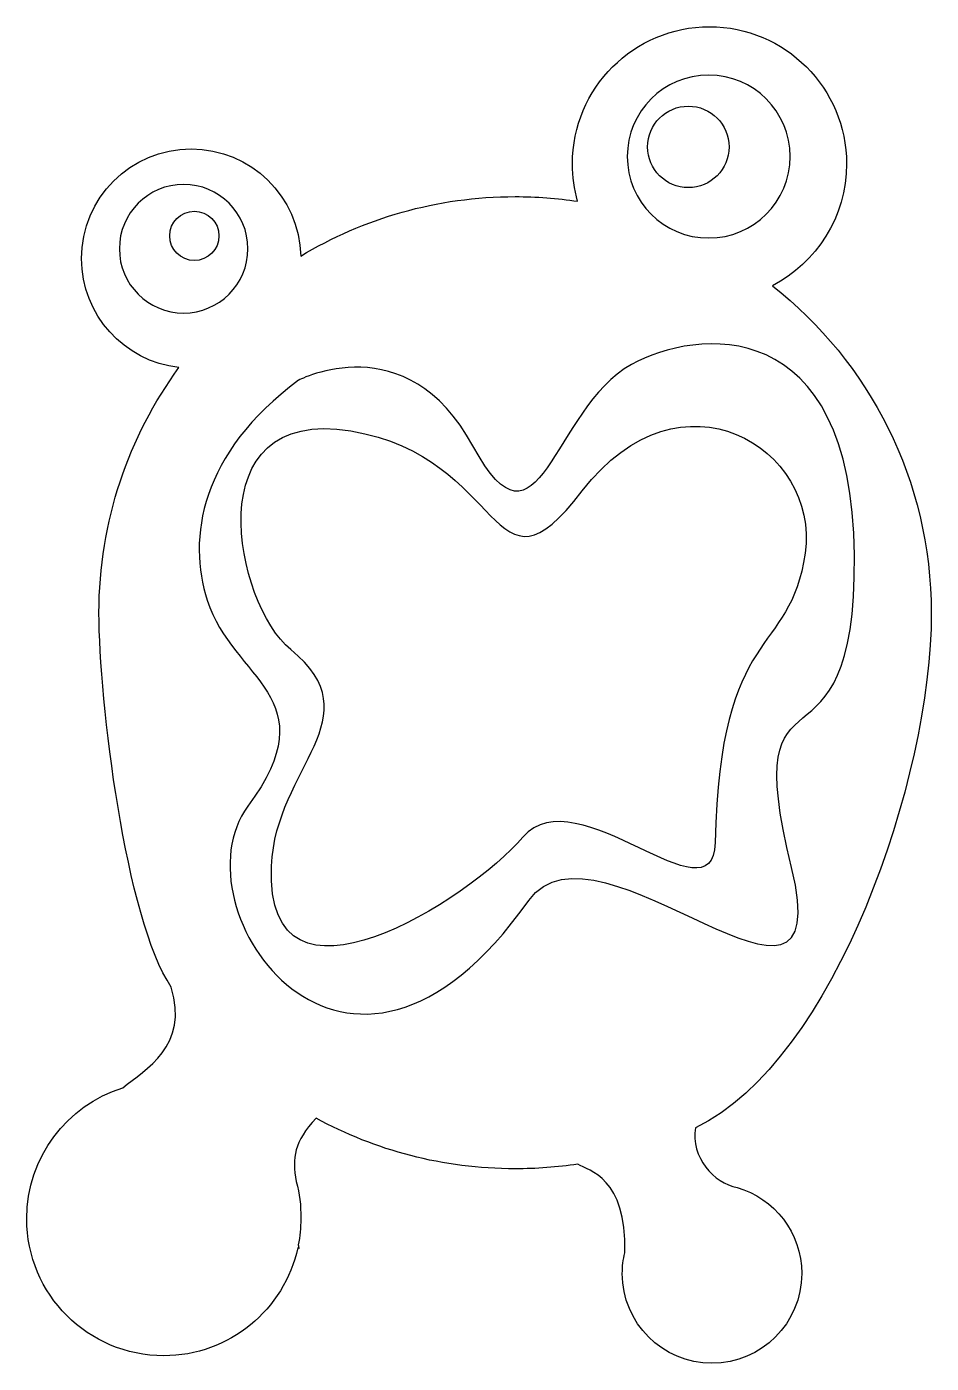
# Model space of a CAD drawing. Header units: centimetres. Extents: x -7 to 7, y -10.3 to 10.3.
import ezdxf

# ---------------------------------------------------------------- set-up
doc = ezdxf.new("R2010")
doc.units = ezdxf.units.CM
doc.header["$MEASUREMENT"] = 0
doc.layers.add('Camada 1', color=7, linetype='Continuous')

msp = doc.modelspace()

# ---------------------------------------------------------------- linework, layer by layer
at = {"layer": 'Camada 1'}
for points, knots in [([(3.99311, -7.61497), (3.63656, -7.55684), (3.27186, -7.14248), (3.34999, -6.69279), (3.34999, -6.69279), (5.50843, -5.65298), (6.99777, -1.28762), (6.99777, 1.26852), (6.99777, 1.26852), (6.99777, 3.32227), (6.03641, 5.15131), (4.53892, 6.33034), (4.53892, 6.33034), (5.22035, 6.68298), (5.68652, 7.39399), (5.68652, 8.21439), (5.68652, 8.21439), (5.68654, 9.38549), (4.73719, 10.33492), (3.56609, 10.33492), (3.56609, 10.33492), (2.39499, 10.33492), (1.44564, 9.38549), (1.44564, 8.21439), (1.44564, 8.21439), (1.44564, 8.01347), (1.47395, 7.81926), (1.52629, 7.63501), (1.52629, 7.63501), (1.21072, 7.68258), (0.88782, 7.70732), (0.55911, 7.70732), (0.55911, 7.70732), (-0.65432, 7.70732), (-1.7892, 7.37151), (-2.75797, 6.78795), (-2.75797, 6.78795), (-2.77871, 7.70698), (-3.52955, 8.44564), (-4.4535, 8.44564), (-4.4535, 8.44564), (-5.39044, 8.44564), (-6.14993, 7.68613), (-6.14993, 6.74921), (-6.14993, 6.74921), (-6.14993, 5.87616), (-5.4904, 5.15748), (-4.64252, 5.06344), (-4.64252, 5.06344), (-5.42021, 3.9992), (-5.87966, 2.68764), (-5.87966, 1.26852), (-5.87966, 1.26852), (-5.87966, -0.07702), (-5.46672, -3.48321), (-4.76095, -4.5162), (-4.76095, -4.5162), (-4.48703, -5.43491), (-5.15957, -5.78713), (-5.51229, -6.07486), (-5.51229, -6.07486), (-6.37316, -6.34476), (-6.99779, -7.14864), (-6.99779, -8.09866), (-6.99779, -8.09866), (-6.99779, -9.26979), (-6.04836, -10.21914), (-4.87726, -10.21914), (-4.87726, -10.21914), (-3.86052, -10.21914), (-3.01131, -9.50355), (-2.80496, -8.54838), (-2.80496, -8.54838), (-2.80496, -8.54838), (-2.7848, -8.56121), (-2.7848, -8.56121), (-2.7848, -8.56121), (-2.78914, -8.54237), (-2.79221, -8.52422), (-2.79604, -8.50554), (-2.79604, -8.50554), (-2.77053, -8.37375), (-2.75672, -8.23797), (-2.75672, -8.09866), (-2.75672, -8.09866), (-2.75672, -7.8844), (-2.77013, -7.7188), (-2.82919, -7.52385), (-2.82919, -7.52385), (-2.89549, -7.15896), (-2.86234, -6.91039), (-2.52196, -6.54367), (-2.52196, -6.54367), (-1.60677, -7.04334), (-0.55703, -7.32758), (0.55911, -7.32758), (0.55911, -7.32758), (0.88849, -7.32758), (1.21205, -7.3026), (1.52809, -7.25495), (1.52809, -7.25495), (1.69621, -7.36057), (2.29369, -7.45754), (2.25535, -8.62782), (2.25535, -8.62782), (2.23103, -8.73029), (2.21704, -8.83692), (2.21704, -8.94688), (2.21704, -8.94688), (2.21704, -9.71348), (2.83849, -10.33494), (3.60491, -10.33494), (3.60491, -10.33494), (4.37165, -10.33494), (4.99294, -9.71349), (4.99294, -8.94688), (4.99294, -8.94688), (4.99294, -8.31525), (4.57058, -7.78293), (3.99311, -7.61497)], [0, 0, 0, 0, 0.03225806, 0.03225806, 0.03225806, 0.03225806, 0.06451613, 0.06451613, 0.06451613, 0.06451613, 0.09677419, 0.09677419, 0.09677419, 0.09677419, 0.12903226, 0.12903226, 0.12903226, 0.12903226, 0.16129032, 0.16129032, 0.16129032, 0.16129032, 0.19354839, 0.19354839, 0.19354839, 0.19354839, 0.22580645, 0.22580645, 0.22580645, 0.22580645, 0.25806452, 0.25806452, 0.25806452, 0.25806452, 0.29032258, 0.29032258, 0.29032258, 0.29032258, 0.32258065, 0.32258065, 0.32258065, 0.32258065, 0.35483871, 0.35483871, 0.35483871, 0.35483871, 0.38709677, 0.38709677, 0.38709677, 0.38709677, 0.41935484, 0.41935484, 0.41935484, 0.41935484, 0.4516129, 0.4516129, 0.4516129, 0.4516129, 0.48387097, 0.48387097, 0.48387097, 0.48387097, 0.51612903, 0.51612903, 0.51612903, 0.51612903, 0.5483871, 0.5483871, 0.5483871, 0.5483871, 0.58064516, 0.58064516, 0.58064516, 0.58064516, 0.61290323, 0.61290323, 0.61290323, 0.61290323, 0.64516129, 0.64516129, 0.64516129, 0.64516129, 0.67741935, 0.67741935, 0.67741935, 0.67741935, 0.70967742, 0.70967742, 0.70967742, 0.70967742, 0.74193548, 0.74193548, 0.74193548, 0.74193548, 0.77419355, 0.77419355, 0.77419355, 0.77419355, 0.80645161, 0.80645161, 0.80645161, 0.80645161, 0.83870968, 0.83870968, 0.83870968, 0.83870968, 0.87096774, 0.87096774, 0.87096774, 0.87096774, 0.90322581, 0.90322581, 0.90322581, 0.90322581, 0.93548387, 0.93548387, 0.93548387, 0.93548387, 1, 1, 1, 1]), ([(3.55361, 9.58765), (4.2497, 9.58765), (4.81385, 9.02361), (4.81385, 8.32765), (4.81385, 8.32765), (4.81385, 7.6318), (4.24971, 7.06765), (3.55361, 7.06765), (3.55361, 7.06765), (2.85784, 7.06765), (2.29369, 7.63179), (2.29369, 8.32765), (2.29369, 8.32765), (2.29369, 9.02361), (2.85783, 9.58765), (3.55361, 9.58765)], [0, 0, 0, 0, 0.2, 0.2, 0.2, 0.2, 0.4, 0.4, 0.4, 0.4, 0.6, 0.6, 0.6, 0.6, 1, 1, 1, 1]), ([(3.23873, 7.84691), (3.58658, 7.84691), (3.86884, 8.1289), (3.86884, 8.47696), (3.86884, 8.47696), (3.86884, 8.82483), (3.58658, 9.10693), (3.23873, 9.10693), (3.23873, 9.10693), (2.89086, 9.10693), (2.60876, 8.82486), (2.60876, 8.47696), (2.60876, 8.47696), (2.60875, 8.1289), (2.89082, 7.84691), (3.23873, 7.84691)], [0, 0, 0, 0, 0.2, 0.2, 0.2, 0.2, 0.4, 0.4, 0.4, 0.4, 0.6, 0.6, 0.6, 0.6, 1, 1, 1, 1]), ([(-5.56468, 6.90189), (-5.56468, 7.4513), (-5.11931, 7.89664), (-4.56993, 7.89664), (-4.56993, 7.89664), (-4.02063, 7.89664), (-3.57518, 7.45129), (-3.57518, 6.90189), (-3.57518, 6.90189), (-3.57518, 6.35248), (-4.02061, 5.90714), (-4.56993, 5.90714), (-4.56993, 5.90714), (-5.11933, 5.90714), (-5.56468, 6.35249), (-5.56468, 6.90189)], [0, 0, 0, 0, 0.2, 0.2, 0.2, 0.2, 0.4, 0.4, 0.4, 0.4, 0.6, 0.6, 0.6, 0.6, 1, 1, 1, 1]), ([(-4.40416, 7.4822), (-4.61474, 7.4822), (-4.78545, 7.31141), (-4.78545, 7.10083), (-4.78545, 7.10083), (-4.78545, 6.89025), (-4.61474, 6.71954), (-4.40416, 6.71954), (-4.40416, 6.71954), (-4.19358, 6.71954), (-4.02287, 6.89025), (-4.02287, 7.10083), (-4.02287, 7.10083), (-4.02287, 7.31141), (-4.19355, 7.4822), (-4.40416, 7.4822)], [0, 0, 0, 0, 0.2, 0.2, 0.2, 0.2, 0.4, 0.4, 0.4, 0.4, 0.6, 0.6, 0.6, 0.6, 1, 1, 1, 1]), ([(0.76852, -3.17796), (-2.04995, -7.19013), (-4.73571, -3.28861), (-3.5752, -1.71913), (-3.5752, -1.71913), (-2.32772, -0.03186), (-3.80687, 0.23207), (-4.20525, 1.46415), (-4.20525, 1.46415), (-4.51473, 2.42125), (-4.31579, 3.74089), (-2.79055, 4.86817), (-2.79055, 4.86817), (-2.79055, 4.86817), (-1.12153, 5.74137), (-0.0937, 3.85143), (-0.0937, 3.85143), (0.93415, 1.96148), (1.12206, 4.42608), (2.35999, 5.11135), (2.35999, 5.11135), (3.348, 5.65832), (5.77515, 5.94032), (5.80849, 2.16043), (5.80849, 2.16043), (5.84148, -1.61949), (3.97376, 0.84505), (4.8358, -2.66962), (4.8358, -2.66962), (5.60225, -5.79377), (1.82101, -1.67947), (0.76852, -3.17796)], [0, 0, 0, 0, 0.11111111, 0.11111111, 0.11111111, 0.11111111, 0.22222222, 0.22222222, 0.22222222, 0.22222222, 0.33333333, 0.33333333, 0.33333333, 0.33333333, 0.44444444, 0.44444444, 0.44444444, 0.44444444, 0.55555556, 0.55555556, 0.55555556, 0.55555556, 0.66666667, 0.66666667, 0.66666667, 0.66666667, 0.77777778, 0.77777778, 0.77777778, 0.77777778, 1, 1, 1, 1]), ([(5.04575, 2.19355), (5.278, 3.81825), (3.12273, 5.14455), (1.59741, 3.15505), (1.59741, 3.15505), (0.16837, 1.29117), (0.43697, 3.68562), (-1.98365, 4.0835), (-1.98365, 4.0835), (-4.40416, 4.48138), (-3.77538, 1.41282), (-2.9121, 0.70138), (-2.9121, 0.70138), (-1.61903, -0.36394), (-3.14427, -1.0935), (-3.2105, -2.6475), (-3.2105, -2.6475), (-3.3193, -5.19864), (-0.14885, -3.16034), (0.68004, -2.19866), (0.68004, -2.19866), (1.50893, -1.23714), (3.62422, -3.55804), (3.65322, -2.2828), (3.65322, -2.2828), (3.73053, 1.11694), (4.81384, 0.56877), (5.04575, 2.19355)], [0, 0, 0, 0, 0.125, 0.125, 0.125, 0.125, 0.25, 0.25, 0.25, 0.25, 0.375, 0.375, 0.375, 0.375, 0.5, 0.5, 0.5, 0.5, 0.625, 0.625, 0.625, 0.625, 0.75, 0.75, 0.75, 0.75, 1, 1, 1, 1])]:
    msp.add_open_spline(points, degree=3, knots=knots, dxfattribs=at)

doc.saveas('drawing.dxf')
